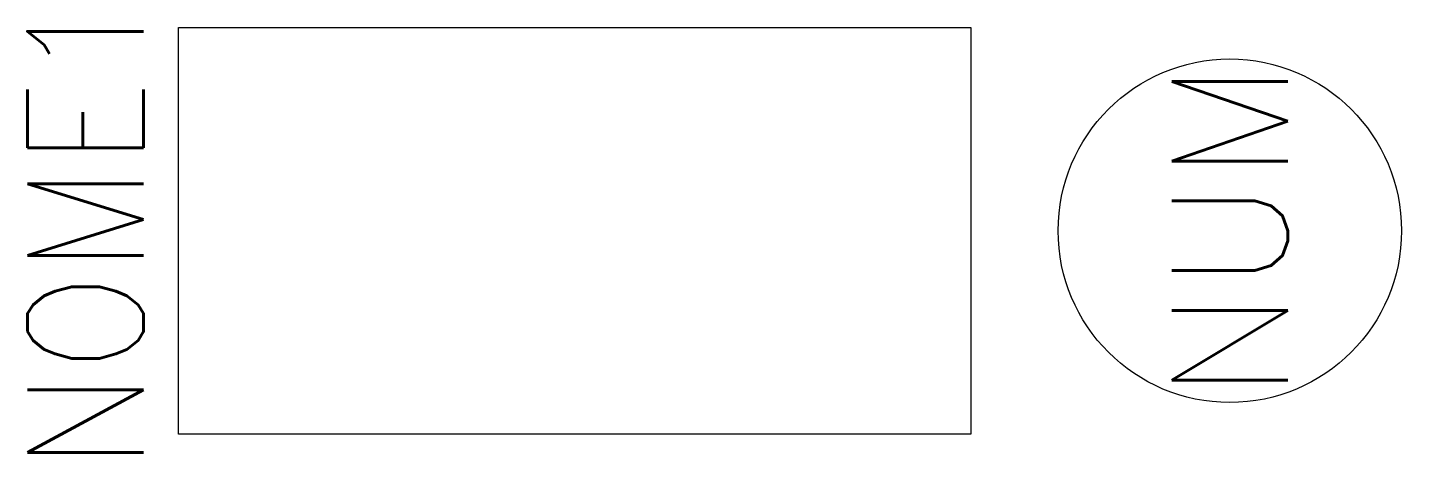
# Model space of a CAD drawing. Header units: millimetres. Extents: x -2.6 to 21.1, y -7.3 to 0.
import ezdxf
from ezdxf.enums import TextEntityAlignment as Align

# ---------------------------------------------------------------- set-up
doc = ezdxf.new("R2010")
doc.units = ezdxf.units.MM
doc.styles.add('Romans', font='romans.shx')

msp = doc.modelspace()

# ---------------------------------------------------------------- linework, layer by layer
msp.add_lwpolyline([(0, 0), (13.654, 0), (13.654, -7), (0, -7)], close=True)
at = {"ltscale": 10}
msp.add_circle((18.113, -3.5), 2.958, dxfattribs=at)

# ---------------------------------------------------------------- texts
at = {"color": 7, "style": 'Romans', "width": 0.9, "flags": 4}
msp.add_attdef('NOME1', text='NOME1', height=2, rotation=90, dxfattribs=at).set_placement((0, -3.5), align=Align.BOTTOM_CENTER)
at = {"color": 7, "style": 'Romans', "flags": 4}
msp.add_attdef('NUM', text='NUM', height=2, rotation=90, dxfattribs=at).set_placement((18.113, -3.5), align=Align.MIDDLE_CENTER)

doc.saveas('drawing.dxf')
